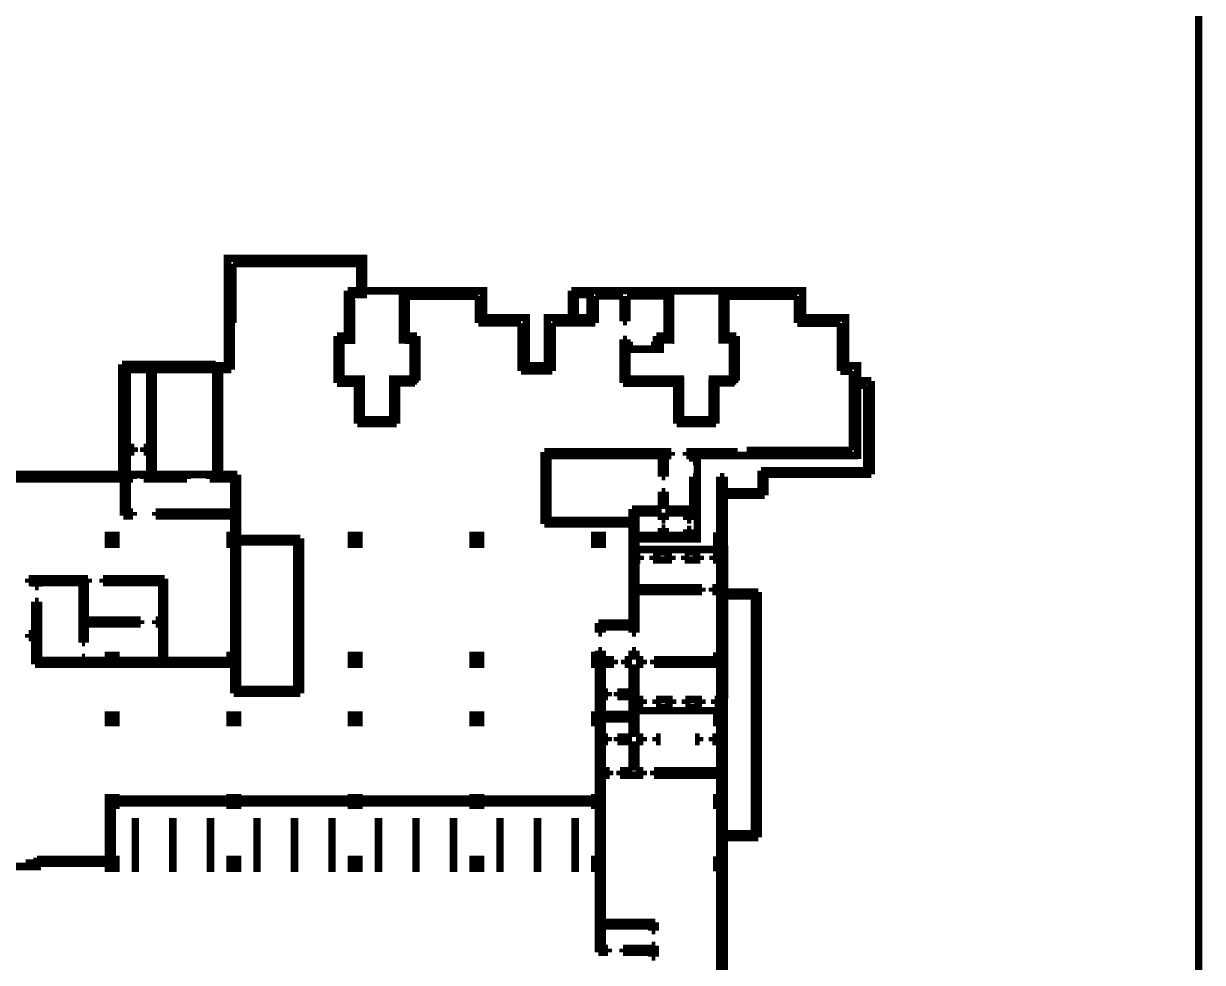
# Model space of a CAD drawing. Header units: millimetres. Extents: x 0 to 1249171, y -42321 to 335084.
# Drawn here: x 1170617 to 1249171, y 170585 to 233150 of the extents above; entities that cross this region are included whole.
import ezdxf

# ---------------------------------------------------------------- set-up
doc = ezdxf.new("R2010")
doc.units = ezdxf.units.MM
doc.header["$LTSCALE"] = 1000
doc.layers.add('P_lot', color=5, linetype='Continuous')
doc.layers.add('P_wall', color=7, linetype='Continuous', lineweight=50)

msp = doc.modelspace()

# ---------------------------------------------------------------- hatches: boundary and pattern name
at = {"layer": 'P_wall'}
h = msp.add_hatch(color=256, dxfattribs=at)
h.dxf.hatch_style = 2
h.paths.add_polyline_path([(1051017, 250), (1050717, 250), (1050967, -50), (1051017, 10)])
h.paths.add_polyline_path([(1050717, 250), (1050717, -350), (1050967, -50)])
h.paths.add_polyline_path([(1051017, -110), (1050967, -50), (1050717, -350), (1051017, -350)])
h.paths.add_polyline_path([(1051017, 10), (1050967, -50), (1051017, -110)])
h.paths.add_polyline_path([(1051217, 8200), (1051017, 8200), (1051017, 7920)], flags=17)
h.paths.add_polyline_path([(1051217, 8200), (1051017, 7920), (1051017, 7780), (1051217, 7500)])
h.paths.add_polyline_path([(1051017, 7780), (1051017, 7500), (1051217, 7500)], flags=17)
h.paths.add_polyline_path([(1051217, 16300), (1051017, 16020), (1051017, 15880), (1051217, 15600)])
h.paths.add_polyline_path([(1051217, 16300), (1051017, 16300), (1051017, 16020)], flags=17)
h.paths.add_polyline_path([(1051017, 15880), (1051017, 15600), (1051217, 15600)], flags=17)
h.paths.add_polyline_path([(1051217, 24300), (1051017, 24300), (1051017, 24020)], flags=17)
h.paths.add_polyline_path([(1051217, 24300), (1051017, 24020), (1051017, 23880), (1051217, 23600)])
h.paths.add_polyline_path([(1051017, 23880), (1051017, 23600), (1051217, 23600)], flags=17)
h.paths.add_polyline_path([(1051017, 31980), (1050967, 32050), (1050717, 31700), (1051017, 31700)])
h.paths.add_polyline_path([(1051017, 32400), (1050717, 32400), (1050967, 32050), (1051017, 32120)])
h.paths.add_polyline_path([(1050717, 32400), (1050717, 31700), (1050967, 32050)])
h.paths.add_polyline_path([(1051017, 32120), (1050967, 32050), (1051017, 31980)])
h.paths.add_polyline_path([(1058867, 8200), (1058867, 7500), (1059117, 7850)])
h.paths.add_polyline_path([(1059367, 8200), (1059117, 7850), (1059367, 7500)])
h.paths.add_polyline_path([(1059367, 8200), (1058867, 8200), (1059117, 7850)])
h.paths.add_polyline_path([(1059117, 7850), (1058867, 7500), (1059367, 7500)])
h.paths.add_polyline_path([(1064717, 7850), (1064467, 7500), (1064967, 7500)])
h.paths.add_polyline_path([(1064967, 8200), (1064467, 8200), (1064717, 7850)])
h.paths.add_polyline_path([(1064717, 7850), (1064467, 8200), (1064467, 7500)])
h.paths.add_polyline_path([(1064967, 8200), (1064717, 7850), (1064967, 7500)])
h.paths.add_polyline_path([(1070567, 8200), (1070317, 7850), (1070567, 7500)])
h.paths.add_polyline_path([(1070567, 8200), (1070067, 8200), (1070317, 7850)])
h.paths.add_polyline_path([(1070317, 7850), (1070067, 7500), (1070567, 7500)])
h.paths.add_polyline_path([(1070317, 7850), (1070067, 8200), (1070067, 7500)])
h.paths.add_polyline_path([(1051217, 110200), (1051017, 110000), (1051017, 109900), (1051217, 109700)])
h.paths.add_polyline_path([(1051217, 110200), (1051017, 110200), (1051017, 110000)], flags=17)
h.paths.add_polyline_path([(1051017, 109900), (1051017, 109700), (1051217, 109700)], flags=17)
h.paths.add_polyline_path([(1051217, 118250), (1051017, 118250), (1051017, 118050)], flags=17)
h.paths.add_polyline_path([(1051217, 118250), (1051017, 118050), (1051017, 117950), (1051217, 117750)])
h.paths.add_polyline_path([(1051017, 117950), (1051017, 117750), (1051217, 117750)], flags=17)
h.paths.add_polyline_path([(1051217, 127600), (1051017, 127600), (1051017, 127400)], flags=17)
h.paths.add_polyline_path([(1051217, 127600), (1051017, 127400), (1051017, 127300), (1051217, 127100)])
h.paths.add_polyline_path([(1051017, 127300), (1051017, 127100), (1051217, 127100)])
h.paths.add_polyline_path([(1051217, 133950), (1051017, 133950), (1051017, 133750)])
h.paths.add_polyline_path([(1051017, 133650), (1051017, 133450), (1051217, 133450)], flags=17)
h.paths.add_polyline_path([(1051217, 133950), (1051017, 133750), (1051017, 133650), (1051217, 133450)])
h.paths.add_polyline_path([(1051217, 138000), (1051017, 138000), (1051017, 137800)], flags=17)
h.paths.add_polyline_path([(1051217, 138000), (1051017, 137800), (1051017, 137700), (1051217, 137500)])
h.paths.add_polyline_path([(1051017, 137700), (1051017, 137500), (1051217, 137500)], flags=17)
h.paths.add_polyline_path([(1051017, 145700), (1051017, 145500), (1051217, 145500)])
h.paths.add_polyline_path([(1051217, 146000), (1051017, 145800), (1051017, 145700), (1051217, 145500)])
h.paths.add_polyline_path([(1051217, 146000), (1051017, 146000), (1051017, 145800)])
h.paths.add_polyline_path([(1075867, 289850), (1075517, 289850), (1075517, 268315), (1068257, 268315), (1068257, 267965), (1075867, 267965)])
h.paths.add_polyline_path([(1075867, 273050), (1075817, 273100), (1075567, 272850), (1075867, 272850)], flags=16)
h.paths.add_polyline_path([(1075867, 273150), (1075817, 273100), (1075867, 273050)], flags=16)
h.paths.add_polyline_path([(1075867, 273350), (1075567, 273350), (1075817, 273100), (1075867, 273150)], flags=16)
h.paths.add_polyline_path([(1075817, 273100), (1075567, 273350), (1075567, 272850)], flags=16)
h.paths.add_polyline_path([(1075867, 289850), (1075517, 289850), (1075517, 268315), (1068257, 268315), (1068257, 267965), (1075867, 267965), (1075867, 272850), (1075567, 272850), (1075567, 273350), (1075867, 273350)], flags=17)
h.paths.add_polyline_path([(1075867, 277700), (1075567, 277700), (1075817, 277450), (1075867, 277500)], flags=16)
h.paths.add_polyline_path([(1075567, 277700), (1075567, 277200), (1075817, 277450)], flags=16)
h.paths.add_polyline_path([(1075867, 277400), (1075817, 277450), (1075567, 277200), (1075867, 277200)], flags=16)
h.paths.add_polyline_path([(1075867, 285400), (1075817, 285450), (1075567, 285200), (1075867, 285200)], flags=16)
h.paths.add_polyline_path([(1075867, 285700), (1075567, 285700), (1075817, 285450), (1075867, 285500)], flags=16)
h.paths.add_polyline_path([(1075817, 285450), (1075567, 285700), (1075567, 285200)], flags=16)
h.paths.add_polyline_path([(1075867, 285500), (1075817, 285450), (1075867, 285400)], flags=16)
h.paths.add_polyline_path([(1169017, 285800), (1168767, 285800), (1169017, 285450)], flags=17)
h.paths.add_polyline_path([(1169017, 285450), (1168767, 285100), (1169017, 285100)], flags=17)
h.paths.add_polyline_path([(1169017, 277750), (1168767, 277750), (1169017, 277450)], flags=17)
h.paths.add_polyline_path([(1169017, 277450), (1168767, 277150), (1169017, 277150)], flags=17)
h.paths.add_polyline_path([(1169017, 273700), (1168767, 273700), (1169017, 273400)], flags=17)
h.paths.add_polyline_path([(1169017, 273400), (1168767, 273100), (1169017, 273100)], flags=17)
h.paths.add_polyline_path([(1169017, 267600), (1168767, 267600), (1169017, 267300)], flags=17)
h.paths.add_polyline_path([(1169017, 267300), (1168767, 267000), (1169017, 267000)], flags=17)
h.paths.add_polyline_path([(1169017, 263400), (1168767, 263400), (1169017, 263100)], flags=17)
h.paths.add_polyline_path([(1169017, 263100), (1168767, 262800), (1169017, 262800)], flags=17)
h.paths.add_polyline_path([(1169017, 255400), (1168767, 255400), (1169017, 255100), (1169017, 255100)], flags=17)
h.paths.add_polyline_path([(1168767, 255400), (1168767, 255100), (1169017, 255100)], flags=17)
h.paths.add_polyline_path([(1168767, 255100), (1160027, 255100), (1160027, 247010), (1160377, 247010), (1160377, 254750), (1169367, 254750), (1169367, 289850), (1075867, 289850), (1075867, 289500), (1169017, 289500), (1169017, 255400), (1169267, 255400), (1169267, 254800), (1168767, 254800)])
h.paths.add_polyline_path([(1164967, 202800), (1177467, 202800), (1177467, 210090), (1183417, 210090), (1183417, 210440), (1177167, 210440), (1177167, 203100), (1164667, 203100), (1164667, 176925), (1157272, 176925), (1157272, 176625), (1164967, 176625)])
h.paths.add_polyline_path([(1164667, 176925), (1164417, 176675), (1164467, 176625), (1164667, 176625)], flags=16)
h.paths.add_polyline_path([(1164667, 176925), (1164167, 176925), (1164417, 176675)], flags=16)
h.paths.add_polyline_path([(1164167, 176925), (1164167, 176625), (1164367, 176625), (1164417, 176675)], flags=16)
h.paths.add_polyline_path([(1164417, 176675), (1164367, 176625), (1164467, 176625)], flags=16)
h.paths.add_polyline_path([(1217317, 199000), (1217017, 199000), (1217017, 198800), (1217067, 198750)])
h.paths.add_polyline_path([(1217317, 199000), (1217067, 198750), (1217317, 198500)])
h.paths.add_polyline_path([(1217067, 198750), (1217017, 198700), (1217017, 198500), (1217317, 198500)])
h.paths.add_polyline_path([(1217017, 198800), (1217017, 198700), (1217067, 198750)])
h.paths.add_polyline_path([(1217317, 191000), (1217017, 191000), (1217017, 190800), (1217067, 190750)])
h.paths.add_polyline_path([(1217317, 191000), (1217067, 190750), (1217317, 190500)])
h.paths.add_polyline_path([(1217067, 190750), (1217017, 190700), (1217017, 190500), (1217317, 190500)])
h.paths.add_polyline_path([(1217017, 190800), (1217017, 190700), (1217067, 190750)])
h.paths.add_polyline_path([(1217317, 187060), (1217017, 187060), (1217017, 186860), (1217067, 186810)])
h.paths.add_polyline_path([(1217317, 187060), (1217067, 186810), (1217317, 186560)])
h.paths.add_polyline_path([(1217067, 186810), (1217017, 186760), (1217017, 186560), (1217317, 186560)])
h.paths.add_polyline_path([(1217017, 186860), (1217017, 186760), (1217067, 186810)])
h.paths.add_polyline_path([(1217317, 186560), (1217017, 186560), (1217017, 165010), (1217317, 165010)])
h.paths.add_polyline_path([(1217067, 181310), (1217017, 181260), (1217017, 181060), (1217317, 181060)], flags=16)
h.paths.add_polyline_path([(1217017, 181360), (1217017, 181260), (1217067, 181310)], flags=17)
h.paths.add_polyline_path([(1217317, 181560), (1217017, 181560), (1217017, 181360), (1217067, 181310)], flags=17)
h.paths.add_polyline_path([(1217317, 181560), (1217067, 181310), (1217317, 181060)], flags=17)
h.paths.add_polyline_path([(1217317, 181060), (1217017, 181060), (1217017, 165010), (1217317, 165010)], flags=17)
h.paths.add_polyline_path([(1217017, 177200), (1217017, 177100), (1217067, 177150)], flags=16)
h.paths.add_polyline_path([(1217317, 177400), (1217017, 177400), (1217017, 177200), (1217067, 177150)], flags=16)
h.paths.add_polyline_path([(1217067, 177150), (1217017, 177100), (1217017, 176900), (1217317, 176900)], flags=16)
h.paths.add_polyline_path([(1217317, 176900), (1217017, 176900), (1217017, 165010), (1217317, 165010)])
h.paths.add_polyline_path([(1217067, 169150), (1217017, 169200), (1217017, 169100)], flags=16)
h.paths.add_polyline_path([(1217317, 169400), (1217017, 169400), (1217017, 169200), (1217067, 169150)], flags=17)
h.paths.add_polyline_path([(1217067, 169150), (1217017, 169100), (1217017, 168900), (1217317, 168900)], flags=16)
h.paths.add_polyline_path([(1217317, 169400), (1217067, 169150), (1217317, 168900)], flags=17)
h.paths.add_polyline_path([(1176767, 152060), (1176617, 152060), (1176767, 151910)], flags=17)
h.paths.add_polyline_path([(1176617, 152060), (1176617, 151910), (1176767, 151910)])
h.paths.add_polyline_path([(1176617, 151910), (1176267, 151910), (1176267, 101540), (1184217, 101540), (1184217, 101840), (1184217, 101890), (1176617, 101890)])
h.paths.add_polyline_path([(1176267, 143250), (1176267, 142750), (1176517, 143000)], flags=16)
h.paths.add_polyline_path([(1176617, 143250), (1176267, 143250), (1176517, 143000), (1176617, 143100)], flags=17)
h.paths.add_polyline_path([(1176517, 143000), (1176267, 142750), (1176617, 142750), (1176617, 142900)], flags=16)
h.paths.add_polyline_path([(1176617, 143100), (1176517, 143000), (1176617, 142900)], flags=17)
h.paths.add_polyline_path([(1176617, 142750), (1176267, 142750), (1176267, 101540), (1184217, 101540), (1184217, 101840), (1184217, 101890), (1176617, 101890)])
h.paths.add_polyline_path([(1176617, 134900), (1176267, 134900), (1176517, 134650), (1176617, 134750)], flags=17)
h.paths.add_polyline_path([(1176267, 134900), (1176267, 134400), (1176517, 134650)], flags=16)
h.paths.add_polyline_path([(1176617, 134550), (1176517, 134650), (1176267, 134400), (1176617, 134400)], flags=17)
h.paths.add_polyline_path([(1176617, 134750), (1176517, 134650), (1176617, 134550)], flags=17)
h.paths.add_polyline_path([(1176617, 134400), (1176267, 134400), (1176267, 101540), (1184217, 101540), (1184217, 101840), (1184217, 101890), (1176617, 101890)], flags=17)
h.paths.add_polyline_path([(1176517, 126400), (1176267, 126150), (1176617, 126150), (1176617, 126300)], flags=16)
h.paths.add_polyline_path([(1176617, 126500), (1176517, 126400), (1176617, 126300)], flags=16)
h.paths.add_polyline_path([(1176617, 126650), (1176267, 126650), (1176517, 126400), (1176617, 126500)], flags=16)
h.paths.add_polyline_path([(1176267, 126650), (1176267, 126150), (1176517, 126400)], flags=16)
h.paths.add_polyline_path([(1176617, 126150), (1176267, 126150), (1176267, 101540), (1184217, 101540), (1184217, 101840), (1184217, 101890), (1176617, 101890)], flags=17)

# ---------------------------------------------------------------- linework, layer by layer
at = {"layer": 'P_lot', "extrusion": (5.18032e-09, -4.98983e-22, 1), "const_width": 500, "elevation": 0}
for points in [[(1178067, 180210), (1178067, 176610)], [(1180567, 180210), (1180567, 176610)], [(1183067, 180210), (1183067, 176610)], [(1186167, 180210), (1186167, 176610)], [(1188667, 180210), (1188667, 176610)], [(1191167, 180210), (1191167, 176610)], [(1194267, 180210), (1194267, 176610)], [(1196767, 180210), (1196767, 176610)], [(1199267, 180210), (1199267, 176610)], [(1202367, 180210), (1202367, 176610)], [(1204867, 180210), (1204867, 176610)], [(1207367, 180210), (1207367, 176610)]]:
    msp.add_lwpolyline(points, dxfattribs=at)
at = {"layer": 'P_wall', "const_width": 500}
msp.add_lwpolyline([(1010902, 334834), (1248921, 334834), (1248921, -42071), (1010902, -42071)], close=True, dxfattribs=at)
for points in [[(1164667, 176975), (1171517, 176975), (1171517, 177325), (1176392, 177325), (1176392, 181435), (1209167, 181435), (1209167, 183560), (1209167, 186935), (1211416, 186935), (1211416, 187360), (1217317, 187360), (1217329, 198099), (1211417, 198099), (1211417, 198800), (1215517, 198800), (1215517, 204360), (1226197, 204375), (1226197, 210340), (1225397, 210340), (1225397, 213550), (1222537, 213550), (1222537, 215340), (1217167, 215340), (1217167, 212070), (1217867, 212070), (1217867, 209450), (1216517, 209450), (1216517, 206750), (1214407, 206740), (1214387, 209450), (1210817, 209450), (1210817, 211450), (1213037, 211450), (1213037, 212070), (1213737, 212060), (1213737, 215350), (1208367, 215350), (1208367, 213550), (1205517, 213550), (1205517, 210350), (1204117, 210350), (1204117, 213550), (1201267, 213550), (1201267, 215350), (1195877, 215350), (1195867, 212060), (1196567, 212050), (1196567, 209450), (1195217, 209450), (1195217, 206750), (1193117, 206750), (1193117, 209455), (1191767, 209455), (1191767, 212050), (1192467, 212050), (1192462, 215090), (1193262, 215090), (1193267, 217510), (1184210, 217510), (1184210, 213565), (1184217, 210340), (1183416, 210340), (1183417, 203100), (1164667, 203100)], [(1184217, 213190), (1184217, 217510)], [(1184217, 217510), (1193267, 217510)], [(1193267, 215090), (1193267, 217510)], [(1184567, 213190), (1184567, 217160)], [(1184567, 217160), (1193017, 217160)], [(1193017, 215340), (1193017, 217160)], [(1192207, 215340), (1193017, 215340)], [(1192207, 212175), (1192207, 215340)], [(1192457, 215090), (1193267, 215090)], [(1192457, 212175), (1192457, 215090)], [(1195867, 215340), (1193267, 215340)], [(1195867, 215340), (1199122, 215340)], [(1195867, 212070), (1195867, 215340)], [(1196117, 214990), (1199122, 214990)], [(1196117, 212320), (1196117, 214990)], [(1199122, 215340), (1201267, 215340)], [(1199122, 214990), (1200917, 214990)], [(1200917, 213200), (1200917, 214990)], [(1201267, 213550), (1201267, 215340)], [(1207117, 213550), (1207117, 215350)], [(1207117, 215350), (1208492, 215350)], [(1207367, 213550), (1207367, 215100)], [(1207367, 215100), (1208367, 215100)], [(1208367, 213550), (1208367, 215100)], [(1208492, 215350), (1210692, 215350)], [(1208717, 215000), (1210567, 215000)], [(1208717, 213200), (1208717, 215000)], [(1210567, 215000), (1210567, 213300)], [(1210692, 215350), (1213612, 215350)], [(1210817, 213300), (1210817, 215000)], [(1210817, 215000), (1213612, 215000)], [(1213487, 215245), (1213737, 215245)], [(1213487, 212320), (1213487, 215245)], [(1213612, 215350), (1213612, 215000)], [(1217167, 215340), (1213737, 215340)], [(1213737, 212070), (1213737, 215245)], [(1217167, 215340), (1222537, 215340)], [(1217167, 212070), (1217167, 215340)], [(1217417, 214990), (1222187, 214990)], [(1217417, 212320), (1217417, 214990)], [(1222187, 213190), (1222187, 214990)], [(1222537, 213540), (1222537, 215340)], [(1201267, 213550), (1204117, 213550)], [(1204117, 210350), (1204117, 213550)], [(1205522, 210350), (1205522, 213550)], [(1205522, 213550), (1207117, 213550)], [(1207367, 213550), (1208367, 213550)], [(1222537, 213540), (1225397, 213540)], [(1225397, 210340), (1225397, 213540)], [(1184210, 213190), (1184460, 213190)], [(1184210, 210340), (1184210, 213190)], [(1184217, 213190), (1184567, 213190)], [(1184460, 210090), (1184460, 213190)], [(1200917, 213200), (1203767, 213200)], [(1203767, 210000), (1203767, 213200)], [(1205847, 210000), (1205847, 213200)], [(1205847, 213200), (1207242, 213200)], [(1207242, 213200), (1208717, 213200)], [(1210567, 213300), (1210817, 213300)], [(1222187, 213190), (1225047, 213190)], [(1225047, 209990), (1225047, 213190)], [(1191507, 212320), (1192332, 212320)], [(1191507, 209190), (1191507, 212320)], [(1191757, 212070), (1192332, 212070)], [(1191757, 209440), (1191757, 212070)], [(1192207, 212175), (1192457, 212175)], [(1192332, 212320), (1192332, 212070)], [(1195867, 212070), (1196577, 212070)], [(1196117, 212320), (1196827, 212320)], [(1196577, 210190), (1196577, 212070)], [(1196827, 210190), (1196827, 212320)], [(1210567, 212100), (1210567, 211575)], [(1210817, 212100), (1210567, 212100)], [(1210817, 211700), (1210817, 212100)], [(1212787, 212320), (1213487, 212320)], [(1212787, 211700), (1212787, 212320)], [(1213037, 212070), (1213737, 212070)], [(1213037, 211450), (1213037, 212070)], [(1217167, 212070), (1217857, 212070)], [(1217417, 212320), (1218107, 212320)], [(1217857, 209345), (1217857, 212070)], [(1218107, 209345), (1218107, 212320)], [(1210567, 209190), (1210567, 211575)], [(1211217, 211700), (1210817, 211700)], [(1210817, 211450), (1211217, 211450)], [(1210817, 209440), (1210817, 211450)], [(1211217, 211450), (1211217, 211700)], [(1212417, 211700), (1212417, 211450)], [(1212787, 211700), (1212417, 211700)], [(1212417, 211450), (1213037, 211450)], [(1177167, 203100), (1177167, 210440)], [(1177167, 210440), (1183417, 210440)], [(1177267, 204775), (1177267, 210340)], [(1177267, 210340), (1179142, 210340)], [(1179142, 210340), (1183542, 210340)], [(1183417, 210440), (1183417, 210090)], [(1183542, 210340), (1184210, 210340)], [(1204117, 210350), (1205522, 210350)], [(1225397, 210340), (1226197, 210340)], [(1226197, 209340), (1226197, 210340)], [(1177467, 210090), (1177467, 202800)], [(1183417, 210090), (1177467, 210090)], [(1177517, 204900), (1177517, 210090)], [(1177517, 210090), (1179017, 210090)], [(1179017, 210090), (1179017, 204900)], [(1179267, 210090), (1183417, 210090)], [(1179267, 210090), (1179267, 204775)], [(1183417, 210090), (1183417, 203100)], [(1183667, 210090), (1184460, 210090)], [(1183667, 210090), (1183667, 203100)], [(1196577, 209345), (1196577, 210190)], [(1196827, 209345), (1196827, 210190)], [(1203767, 210000), (1205847, 210000)], [(1225047, 209990), (1225847, 209990)], [(1225847, 209190), (1225847, 209990)], [(1191507, 209190), (1192857, 209190)], [(1191757, 209440), (1193107, 209440)], [(1192857, 206490), (1192857, 209190)], [(1193107, 206740), (1193107, 209440)], [(1195227, 206740), (1195227, 209450)], [(1195227, 209450), (1196692, 209450)], [(1195477, 206490), (1195477, 209200)], [(1195477, 209200), (1196692, 209200)], [(1196577, 209345), (1196827, 209345)], [(1196692, 209450), (1196692, 209200)], [(1210567, 209190), (1214137, 209190)], [(1210817, 209440), (1214387, 209440)], [(1214137, 206490), (1214137, 209190)], [(1214387, 206740), (1214387, 209440)], [(1216507, 206740), (1216507, 209450)], [(1216507, 209450), (1217992, 209450)], [(1216757, 206490), (1216757, 209200)], [(1216757, 209200), (1217992, 209200)], [(1217857, 209345), (1218107, 209345)], [(1217992, 209450), (1217992, 209200)], [(1225847, 204710), (1225847, 209190)], [(1226197, 209340), (1227097, 209340)], [(1226197, 209040), (1226797, 209040)], [(1226197, 204360), (1226197, 209040)], [(1226797, 203360), (1226797, 209040)], [(1227097, 203110), (1227097, 209340)], [(1192857, 206490), (1195477, 206490)], [(1193107, 206740), (1195227, 206740)], [(1214137, 206490), (1216757, 206490)], [(1214387, 206740), (1216507, 206740)], [(1177997, 204900), (1177517, 204900)], [(1177997, 204600), (1177997, 204900)], [(1178617, 204900), (1178617, 204600)], [(1179017, 204900), (1178617, 204900)], [(1177267, 203100), (1177267, 204775)], [(1177517, 203100), (1177517, 204600)], [(1177517, 204600), (1177997, 204600)], [(1178617, 204600), (1179017, 204600)], [(1179017, 204600), (1179017, 203100)], [(1179267, 204775), (1179267, 203100)], [(1205307, 204610), (1213252, 204610)], [(1205307, 199800), (1205307, 204610)], [(1205557, 204360), (1213127, 204360)], [(1205557, 200050), (1205557, 204360)], [(1213127, 204360), (1213127, 202960)], [(1213777, 204610), (1213252, 204610)], [(1213377, 204360), (1213777, 204360)], [(1213377, 202960), (1213377, 204360)], [(1213777, 204360), (1213777, 204610)], [(1214777, 204610), (1214777, 204360)], [(1215392, 204610), (1214777, 204610)], [(1214777, 204360), (1215217, 204360)], [(1215217, 204360), (1215217, 203960)], [(1215392, 204610), (1218197, 204610)], [(1215517, 204360), (1218197, 204360)], [(1215517, 203960), (1215517, 204360)], [(1218797, 204710), (1225847, 204710)], [(1218797, 204360), (1226197, 204360)], [(1215217, 203960), (1215517, 203960)], [(1219757, 201960), (1219757, 203360)], [(1219757, 203360), (1226797, 203360)], [(1164667, 203100), (1177167, 203100)], [(1177467, 202800), (1164967, 202800)], [(1169167, 203100), (1174167, 203100)], [(1169167, 202800), (1174167, 202800)], [(1174167, 203100), (1177267, 203100)], [(1174167, 202800), (1177267, 202800)], [(1177267, 200350), (1177267, 202800)], [(1177917, 203100), (1177517, 203100)], [(1177517, 200600), (1177517, 202800)], [(1177517, 202800), (1177917, 202800)], [(1177917, 202800), (1177917, 203100)], [(1178617, 203100), (1178617, 202800)], [(1179017, 203100), (1178617, 203100)], [(1178617, 202800), (1179142, 202800)], [(1179142, 202800), (1181517, 202800)], [(1181517, 203100), (1179267, 203100)], [(1181517, 202800), (1181517, 203100)], [(1183017, 203100), (1183017, 202800)], [(1183417, 203100), (1183017, 203100)], [(1183017, 202800), (1183542, 202800)], [(1183542, 202800), (1184617, 202800)], [(1183667, 203100), (1184867, 203100)], [(1184617, 202800), (1184617, 201640)], [(1184867, 203100), (1184867, 201640)], [(1213127, 202960), (1213377, 202960)], [(1215217, 202960), (1215217, 200800)], [(1215517, 202960), (1215217, 202960)], [(1215517, 200550), (1215517, 202960)], [(1217017, 165010), (1217017, 202950)], [(1217017, 202950), (1217317, 202950)], [(1217317, 202950), (1217317, 165010)], [(1220007, 201710), (1220007, 203110)], [(1220007, 203110), (1227097, 203110)], [(1184617, 201640), (1184617, 200600)], [(1184867, 201640), (1184867, 200475)], [(1213127, 201960), (1213127, 200800)], [(1213377, 201960), (1213127, 201960)], [(1213377, 200800), (1213377, 201960)], [(1217017, 201960), (1219757, 201960)], [(1217017, 197699), (1217017, 201960)], [(1217317, 201710), (1220007, 201710)], [(1217317, 197524), (1217317, 201710)], [(1177267, 200350), (1177917, 200350)], [(1177917, 200600), (1177517, 200600)], [(1177917, 200350), (1177917, 200600)], [(1179417, 200600), (1179417, 200350)], [(1179917, 200600), (1179417, 200600)], [(1179417, 200350), (1179917, 200350)], [(1179917, 200600), (1184617, 200600)], [(1179917, 200350), (1184617, 200350)], [(1184617, 200350), (1184617, 198725)], [(1184867, 200475), (1184867, 198850)], [(1211167, 200800), (1213127, 200800)], [(1211167, 200050), (1211167, 200800)], [(1211417, 200550), (1213127, 200550)], [(1211417, 199925), (1211417, 200550)], [(1213127, 200550), (1213127, 200065)], [(1213127, 200065), (1213377, 200065)], [(1213377, 200800), (1214992, 200800)], [(1213377, 200550), (1214817, 200550)], [(1213377, 200065), (1213377, 200550)], [(1214817, 200550), (1214817, 200070)], [(1214817, 200070), (1215117, 200070)], [(1214992, 200800), (1215217, 200800)], [(1215117, 200550), (1215517, 200550)], [(1215117, 200070), (1215117, 200550)], [(1205307, 199800), (1211167, 199800)], [(1205557, 200050), (1211167, 200050)], [(1211167, 198925), (1211167, 199800)], [(1211417, 199050), (1211417, 199925)], [(1213127, 199535), (1213127, 199050)], [(1213377, 199535), (1213127, 199535)], [(1213377, 199050), (1213377, 199535)], [(1214817, 199450), (1214817, 199050)], [(1215117, 199450), (1214817, 199450)], [(1215117, 199050), (1215117, 199450)], [(1176267, 198450), (1176767, 198450), (1176767, 199050), (1176267, 199050), (1176267, 198450)], [(1184367, 198450), (1184867, 198450), (1184867, 199050), (1184367, 199050), (1184367, 198450)], [(1184617, 198725), (1184617, 190700)], [(1184867, 198850), (1189067, 198850)], [(1184867, 198600), (1184867, 190575)], [(1184867, 198600), (1188817, 198600)], [(1188817, 188770), (1188817, 198600)], [(1189067, 188520), (1189067, 198850)], [(1192467, 198450), (1192967, 198450), (1192967, 199050), (1192467, 199050), (1192467, 198450)], [(1200567, 198450), (1201067, 198450), (1201067, 199050), (1200567, 199050), (1200567, 198450)], [(1208667, 198450), (1209167, 198450), (1209167, 199050), (1208667, 199050), (1208667, 198450)], [(1211167, 197524), (1211167, 198925)], [(1211417, 199050), (1213127, 199050)], [(1211417, 198800), (1213252, 198800)], [(1211417, 197699), (1211417, 198800)], [(1213252, 198800), (1214992, 198800)], [(1213377, 199050), (1214817, 199050)], [(1214992, 198800), (1215517, 198800)], [(1215117, 199050), (1215517, 199050)], [(1215517, 199050), (1215517, 198800)], [(1213067, 198099), (1213317, 198099)], [(1213067, 197699), (1213067, 198099)], [(1213317, 197699), (1213317, 198099)], [(1214967, 198099), (1215217, 198099)], [(1214967, 197699), (1214967, 198099)], [(1215217, 197699), (1215217, 198099)], [(1211167, 195435), (1211167, 197524)], [(1211717, 197699), (1211417, 197699)], [(1211417, 195549), (1211417, 197399)], [(1211417, 197399), (1211717, 197399)], [(1211717, 197399), (1211717, 197699)], [(1212567, 197699), (1212567, 197399)], [(1213067, 197699), (1212567, 197699)], [(1212567, 197399), (1213192, 197399)], [(1213192, 197399), (1213817, 197399)], [(1213817, 197699), (1213317, 197699)], [(1213817, 197399), (1213817, 197699)], [(1214667, 197699), (1214667, 197399)], [(1214967, 197699), (1214667, 197699)], [(1214667, 197399), (1215092, 197399)], [(1215092, 197399), (1215717, 197399)], [(1215717, 197699), (1215217, 197699)], [(1215717, 197399), (1215717, 197699)], [(1216567, 197699), (1216567, 197399)], [(1217017, 197699), (1216567, 197699)], [(1216567, 197399), (1217017, 197399)], [(1217017, 195549), (1217017, 197399)], [(1217317, 195435), (1217317, 197524)], [(1170967, 196150), (1170967, 195900)], [(1171492, 196150), (1170967, 196150)], [(1174617, 196150), (1171492, 196150)], [(1174917, 196150), (1174617, 196150)], [(1174917, 195900), (1174917, 196150)], [(1175917, 196150), (1175917, 195900)], [(1180017, 196150), (1175917, 196150)], [(1180017, 193266), (1180017, 196150)], [(1170967, 195900), (1171367, 195900)], [(1171367, 195900), (1171367, 195633)], [(1171367, 195633), (1171617, 195633)], [(1174517, 195900), (1171617, 195900)], [(1171617, 195633), (1171617, 195900)], [(1174517, 193266), (1174517, 195900)], [(1174717, 193391), (1174717, 195900)], [(1174717, 195900), (1174917, 195900)], [(1175917, 195900), (1179817, 195900)], [(1179817, 193391), (1179817, 195900)], [(1211167, 194835), (1211167, 195435)], [(1215817, 195549), (1211417, 195549)], [(1215817, 195299), (1215817, 195549)], [(1216517, 195549), (1216517, 195299)], [(1217017, 195549), (1216517, 195549)], [(1217317, 195260), (1217317, 195435)], [(1171367, 194633), (1171367, 192480)], [(1171617, 194633), (1171367, 194633)], [(1171617, 192355), (1171617, 194633)], [(1211166, 193200), (1211166, 194835)], [(1211416, 193075), (1211416, 194835)], [(1211417, 195299), (1215817, 195299)], [(1211417, 194835), (1211417, 195299)], [(1216517, 195299), (1217017, 195299)], [(1217017, 195135), (1217017, 195299)], [(1217017, 195135), (1217017, 194610)], [(1217017, 194610), (1217317, 194610)], [(1217317, 195260), (1219567, 195260)], [(1217317, 194610), (1217317, 195010)], [(1217317, 195010), (1219317, 195010)], [(1219317, 179160), (1219317, 195010)], [(1219567, 178910), (1219567, 195260)], [(1174517, 193266), (1174517, 191900)], [(1178417, 193391), (1174717, 193391)], [(1174717, 191900), (1174717, 193141)], [(1174717, 193141), (1178417, 193141)], [(1178417, 193141), (1178417, 193391)], [(1179417, 193391), (1179417, 193141)], [(1179817, 193391), (1179417, 193391)], [(1179417, 193141), (1179817, 193141)], [(1179817, 190700), (1179817, 193141)], [(1180017, 190700), (1180017, 193266)], [(1208917, 193200), (1208917, 192550)], [(1208917, 193200), (1211166, 193200)], [(1211416, 192550), (1211416, 193075)], [(1217017, 193110), (1217017, 192810)], [(1217317, 193110), (1217017, 193110)], [(1217317, 192810), (1217317, 193110)], [(1170967, 192480), (1170967, 192230)], [(1171367, 192480), (1170967, 192480)], [(1170967, 192230), (1171367, 192230)], [(1171367, 190450), (1171367, 192230)], [(1171617, 190700), (1171617, 192355)], [(1208917, 192550), (1209167, 192550)], [(1209167, 192550), (1209167, 192950)], [(1209167, 192950), (1211166, 192950)], [(1211166, 192950), (1211166, 192550)], [(1211166, 192550), (1211416, 192550)], [(1217017, 190750), (1217017, 192510)], [(1217317, 190575), (1217317, 192510)], [(1174517, 191900), (1174717, 191900)], [(1171617, 190700), (1174517, 190700)], [(1174517, 190900), (1174517, 190700)], [(1174717, 190900), (1174517, 190900)], [(1174717, 190700), (1174717, 190900)], [(1174717, 190700), (1175292, 190700)], [(1175292, 190700), (1179817, 190700)], [(1176267, 190450), (1176767, 190450), (1176767, 191050), (1176267, 191050), (1176267, 190450)], [(1180017, 190700), (1181292, 190700)], [(1181292, 190700), (1184617, 190700)], [(1184367, 190450), (1184867, 190450), (1184867, 191050), (1184367, 191050), (1184367, 190450)], [(1192467, 190450), (1192967, 190450), (1192967, 191050), (1192467, 191050), (1192467, 190450)], [(1200567, 190450), (1201067, 190450), (1201067, 191050), (1200567, 191050), (1200567, 190450)], [(1208667, 190450), (1209167, 190450), (1209167, 191050), (1208667, 191050), (1208667, 190450)], [(1208917, 191350), (1208917, 190575)], [(1209167, 191350), (1208917, 191350)], [(1209167, 190750), (1209167, 191350)], [(1209966, 190750), (1209167, 190750)], [(1209966, 190450), (1209966, 190750)], [(1210666, 190750), (1210666, 190450)], [(1211166, 190750), (1210666, 190750)], [(1211166, 191350), (1211166, 190750)], [(1211416, 191350), (1211166, 191350)], [(1211416, 190750), (1211416, 191350)], [(1211916, 190750), (1211416, 190750)], [(1211916, 190450), (1211916, 190750)], [(1212616, 190750), (1212616, 190450)], [(1217017, 190750), (1212616, 190750)], [(1171367, 190450), (1174617, 190450)], [(1174617, 190450), (1175292, 190450)], [(1175292, 190450), (1179917, 190450)], [(1179917, 190450), (1181292, 190450)], [(1181292, 190450), (1184617, 190450)], [(1184617, 190450), (1184617, 188520)], [(1184867, 190575), (1184867, 188770)], [(1208917, 188435), (1208917, 190575)], [(1209167, 188610), (1209167, 190450)], [(1209167, 190450), (1209966, 190450)], [(1210666, 190450), (1211166, 190450)], [(1211166, 188610), (1211166, 190450)], [(1211416, 188435), (1211416, 190450)], [(1211416, 190450), (1211916, 190450)], [(1212616, 190450), (1217017, 190450)], [(1217017, 188110), (1217017, 190450)], [(1217317, 187935), (1217317, 190575)], [(1184617, 188520), (1189067, 188520)], [(1184867, 188770), (1188817, 188770)], [(1208917, 186935), (1208917, 188435)], [(1209567, 188610), (1209167, 188610)], [(1209167, 187110), (1209167, 188310)], [(1209167, 188310), (1209567, 188310)], [(1209567, 188310), (1209567, 188610)], [(1210187, 188610), (1210187, 188310)], [(1211166, 188610), (1210187, 188610)], [(1210187, 188310), (1211166, 188310)], [(1211166, 187935), (1211166, 188310)], [(1211416, 188110), (1211416, 188435)], [(1211166, 187110), (1211166, 187935)], [(1211916, 188110), (1211416, 188110)], [(1211416, 186935), (1211416, 187810)], [(1211416, 187810), (1211916, 187810)], [(1211916, 187810), (1211916, 188110)], [(1212766, 188110), (1212766, 187810)], [(1213241, 188110), (1212766, 188110)], [(1212766, 187810), (1213116, 187810)], [(1213116, 187360), (1213116, 187810)], [(1213866, 188110), (1213241, 188110)], [(1213366, 187360), (1213366, 187810)], [(1213366, 187810), (1213866, 187810)], [(1213866, 187810), (1213866, 188110)], [(1214716, 188110), (1214716, 187810)], [(1215191, 188110), (1214716, 188110)], [(1214716, 187810), (1215066, 187810)], [(1215066, 187360), (1215066, 187810)], [(1215816, 188110), (1215191, 188110)], [(1215316, 187810), (1215816, 187810)], [(1215316, 187360), (1215316, 187810)], [(1215816, 187810), (1215816, 188110)], [(1216666, 188110), (1216666, 187810)], [(1217017, 188110), (1216666, 188110)], [(1216666, 187810), (1217017, 187810)], [(1217017, 185610), (1217017, 187810)], [(1217317, 185485), (1217317, 187935)], [(1176767, 187060), (1176267, 187060), (1176267, 186560), (1176767, 186560), (1176767, 187060)], [(1184867, 187060), (1184367, 187060), (1184367, 186560), (1184867, 186560), (1184867, 187060)], [(1192967, 187060), (1192467, 187060), (1192467, 186560), (1192967, 186560), (1192967, 187060)], [(1201067, 187060), (1200567, 187060), (1200567, 186560), (1201067, 186560), (1201067, 187060)], [(1209167, 187060), (1208667, 187060), (1208667, 186560), (1209167, 186560), (1209167, 187060)], [(1208917, 185485), (1208917, 186935)], [(1209167, 187110), (1211166, 187110)], [(1209167, 185610), (1209167, 186810)], [(1209167, 186810), (1211166, 186810)], [(1211166, 185610), (1211166, 186810)], [(1211416, 185610), (1211416, 186935)], [(1213116, 187360), (1213366, 187360)], [(1215066, 187360), (1215316, 187360)], [(1217317, 187060), (1216817, 187060), (1216817, 186560), (1217317, 186560), (1217317, 187060)], [(1208917, 183185), (1208917, 185485)], [(1209567, 185610), (1209167, 185610)], [(1209167, 183360), (1209167, 185310)], [(1209167, 185310), (1209567, 185310)], [(1209567, 185310), (1209567, 185610)], [(1210187, 185610), (1210187, 185310)], [(1211166, 185610), (1210187, 185610)], [(1210187, 185310), (1211166, 185310)], [(1211166, 183360), (1211166, 185310)], [(1211916, 185610), (1211416, 185610)], [(1211416, 183360), (1211416, 185310)], [(1211416, 185310), (1211916, 185310)], [(1211916, 185310), (1211916, 185610)], [(1212766, 185610), (1212766, 185310)], [(1213066, 185610), (1212766, 185610)], [(1212766, 185310), (1213066, 185310)], [(1215667, 185610), (1215367, 185610)], [(1215367, 185310), (1215667, 185310)], [(1215667, 185310), (1215667, 185610)], [(1216517, 185610), (1216517, 185310)], [(1217017, 185610), (1216517, 185610)], [(1216517, 185310), (1217017, 185310)], [(1217017, 183660), (1217017, 185310)], [(1217317, 183660), (1217317, 185485)], [(1208917, 181460), (1208917, 183185)], [(1209667, 183360), (1209167, 183360)], [(1209167, 183060), (1209667, 183060)], [(1209167, 181335), (1209167, 183060)], [(1209667, 183060), (1209667, 183360)], [(1210367, 183360), (1210367, 183060)], [(1211166, 183360), (1210367, 183360)], [(1210367, 183060), (1211291, 183060)], [(1211291, 183060), (1211916, 183060)], [(1211916, 183360), (1211416, 183360)], [(1211916, 183060), (1211916, 183360)], [(1212616, 183360), (1212616, 183060)], [(1217017, 183360), (1212616, 183360)], [(1212616, 183060), (1217017, 183060)], [(1217017, 183060), (1217017, 181060)], [(1217317, 183185), (1217317, 183360)], [(1217317, 181060), (1217317, 183185)], [(1176767, 181560), (1176267, 181560), (1176267, 181060), (1176767, 181060), (1176767, 181560)], [(1179967, 181460), (1176267, 181460)], [(1176267, 181460), (1176267, 177450)], [(1179967, 181210), (1176517, 181210)], [(1176517, 181210), (1176517, 177200)], [(1184467, 181460), (1179967, 181460)], [(1184467, 181210), (1179967, 181210)], [(1184867, 181560), (1184367, 181560), (1184367, 181060), (1184867, 181060), (1184867, 181560)], [(1192867, 181460), (1184467, 181460)], [(1192867, 181210), (1184467, 181210)], [(1192967, 181560), (1192467, 181560), (1192467, 181060), (1192967, 181060), (1192967, 181560)], [(1200667, 181460), (1192867, 181460)], [(1200667, 181210), (1192867, 181210)], [(1201067, 181560), (1200567, 181560), (1200567, 181060), (1201067, 181060), (1201067, 181560)], [(1205407, 181460), (1200667, 181460)], [(1205407, 181210), (1200667, 181210)], [(1208917, 181460), (1205407, 181460)], [(1208917, 181210), (1205407, 181210)], [(1209167, 181560), (1208667, 181560), (1208667, 181060), (1209167, 181060), (1209167, 181560)], [(1208917, 173135), (1208917, 181210)], [(1209167, 173260), (1209167, 181335)], [(1217317, 181560), (1216817, 181560), (1216817, 181060), (1217317, 181060), (1217317, 181560)], [(1217017, 181060), (1217317, 181060)], [(1217017, 179560), (1217017, 179035)], [(1217317, 179560), (1217017, 179560)], [(1217017, 169260), (1217017, 179035)], [(1217317, 179160), (1217317, 179560)], [(1217317, 179160), (1219317, 179160)], [(1217317, 169135), (1217317, 178910)], [(1217317, 178910), (1219567, 178910)], [(1171017, 177200), (1171017, 177450)], [(1176267, 177450), (1171517, 177450)], [(1176267, 176850), (1176767, 176850), (1176767, 177450), (1176267, 177450), (1176267, 176850)], [(1184367, 176850), (1184867, 176850), (1184867, 177450), (1184367, 177450), (1184367, 176850)], [(1192467, 176850), (1192967, 176850), (1192967, 177450), (1192467, 177450), (1192467, 176850)], [(1200567, 176850), (1201067, 176850), (1201067, 177450), (1200567, 177450), (1200567, 176850)], [(1208667, 176850), (1209167, 176850), (1209167, 177450), (1208667, 177450), (1208667, 176850)], [(1176517, 177200), (1171517, 177200)], [(1208917, 171260), (1208917, 173135)], [(1209167, 173260), (1212717, 173260)], [(1209167, 171510), (1209167, 173010)], [(1209167, 173010), (1212467, 173010)], [(1212467, 173010), (1212467, 172710)], [(1212467, 172710), (1212717, 172710)], [(1212717, 172710), (1212717, 173260)], [(1208917, 171260), (1209567, 171260)], [(1209567, 171510), (1209167, 171510)], [(1209567, 171260), (1209567, 171510)], [(1210567, 171510), (1210567, 171260)], [(1212467, 171510), (1210567, 171510)], [(1210567, 171260), (1212467, 171260)], [(1212467, 171710), (1212467, 171510)], [(1212717, 171710), (1212467, 171710)], [(1212467, 171260), (1212467, 170960)], [(1212717, 171385), (1212717, 171710)], [(1212717, 170960), (1212717, 171385)], [(1212467, 170960), (1212717, 170960)]]:
    msp.add_lwpolyline(points, dxfattribs=at)
at = {"layer": 'P_wall', "const_width": 500, "elevation": 0}
for points in [[(1217317, 199000), (1216817, 199000), (1216817, 198500), (1217317, 198500), (1217317, 199000)], [(1217317, 191000), (1216817, 191000), (1216817, 190500), (1217317, 190500), (1217317, 191000)], [(1217317, 177400), (1216817, 177400), (1216817, 176900), (1217317, 176900), (1217317, 177400)]]:
    msp.add_lwpolyline(points, dxfattribs=at)

doc.saveas('drawing.dxf')
